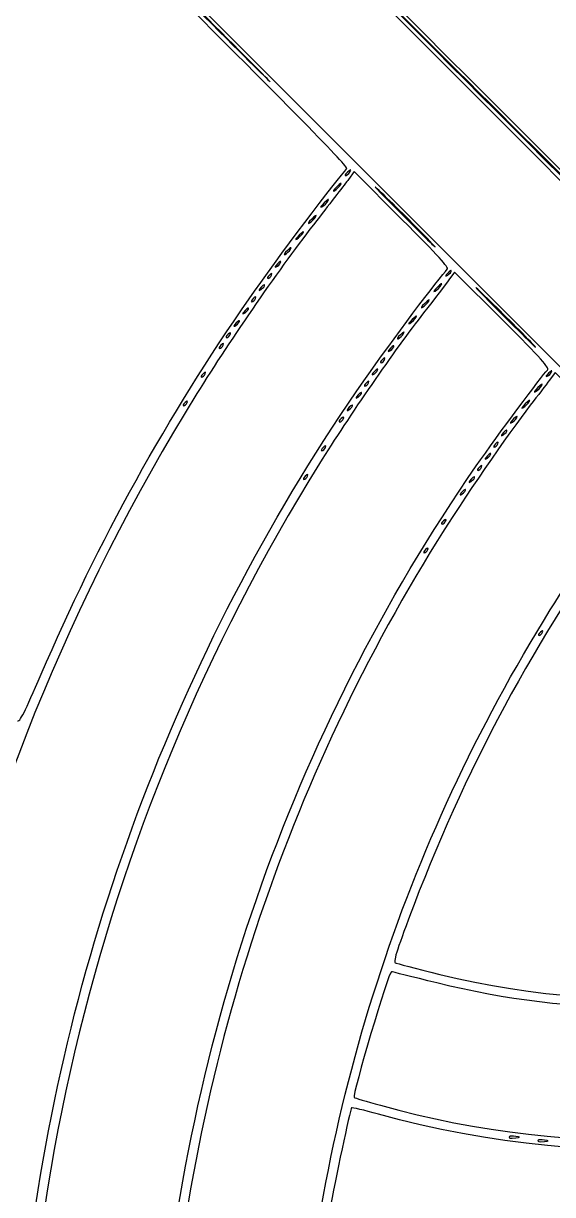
# Model space of a CAD drawing. Extents: x -1096.9 to -1063.6, y 947.9 to 977.9.
# Drawn here: x -1092.51 to -1089.2, y 964.81 to 972.14 of the extents above; entities that cross this region are included whole.
import ezdxf

# ---------------------------------------------------------------- set-up
doc = ezdxf.new("R2010")
doc.units = 0
doc.layers.add('Image', color=7, linetype='CONTINUOUS')

msp = doc.modelspace()

# ---------------------------------------------------------------- linework, layer by layer
at = {"layer": 'Image', "color": 7}
for points in [[(-1089.26675, 971.272042), (-1093.291142, 975.296413), (-1093.323077, 975.255386)], [(-1093.199199, 973.976496), (-1093.169036, 974.006656), (-1089.550251, 970.387876), (-1085.931492, 966.769096), (-1085.808857, 966.842954)], [(-1089.252198, 971.324816), (-1085.211825, 967.284462), (-1085.145811, 967.336325)], [(-1090.144082, 970.914434), (-1090.442585, 971.21295), (-1090.478171, 971.164314)], [(-1090.464439, 971.217617), (-1090.464201, 971.217596)], [(-1090.525796, 971.13307), (-1090.525664, 971.133088)], [(-1090.604351, 971.032012), (-1090.604245, 971.032033)], [(-1090.682985, 970.930965), (-1090.682853, 970.930986)], [(-1090.761566, 970.829942), (-1090.761434, 970.829936)], [(-1090.839962, 970.728649), (-1090.8402, 970.728641)], [(-1090.958416, 970.565462), (-1090.958681, 970.565464)], [(-1089.515061, 970.285683), (-1089.813591, 970.584199), (-1089.849204, 970.535611)], [(-1091.003369, 970.499049), (-1091.003131, 970.499027)], [(-1089.89704, 970.504327), (-1089.896908, 970.504346)], [(-1091.059487, 970.419499), (-1091.059752, 970.419499)], [(-1089.975648, 970.403269), (-1089.975516, 970.403291)], [(-1090.054229, 970.302225), (-1090.054097, 970.302244)], [(-1091.21665, 970.194947), (-1091.216914, 970.19495)], [(-1091.261576, 970.127581), (-1091.26184, 970.127584)], [(-1090.194987, 970.117316), (-1090.194749, 970.117292)], [(-1090.251079, 970.037769), (-1090.251344, 970.037769)], [(-1088.68255, 969.245077), (-1088.592248, 969.362473), (-1088.88874, 969.65897), (-1089.185232, 969.955465), (-1089.22095, 969.906967)], [(-1089.206954, 969.960135), (-1089.206716, 969.960111)], [(-1091.373839, 969.947943), (-1091.374103, 969.947943)], [(-1090.352124, 969.891811), (-1090.352388, 969.891811)], [(-1089.268311, 969.875606), (-1089.268179, 969.8756)], [(-1091.486128, 969.768301), (-1091.486392, 969.768301)], [(-1089.346892, 969.774527), (-1089.34676, 969.774548)], [(-1090.509339, 969.667251), (-1090.509604, 969.667254)], [(-1089.425288, 969.673255), (-1089.425526, 969.673244)], [(-1090.621602, 969.487613), (-1090.621866, 969.487613)], [(-1089.543742, 969.510073), (-1089.544007, 969.510073)], [(-1090.733864, 969.307971), (-1090.734129, 969.307971)], [(-1089.689739, 969.2977), (-1089.689501, 969.297679)], [(-1089.644813, 969.364108), (-1089.645078, 969.36411)], [(-1089.745884, 969.219084), (-1089.745646, 969.219087)], [(-1089.869365, 969.027283), (-1089.869629, 969.027283)], [(-1089.981627, 968.847641), (-1089.981892, 968.847644)], [(-1089.263072, 968.331174), (-1089.263337, 968.331174)]]:
    msp.add_lwpolyline(points, dxfattribs=at)
for points in [[(-1091.125633, 971.935186)], [(-1089.968531, 970.778075)], [(-1090.90206, 970.644985)], [(-1089.835445, 970.588877)], [(-1091.104149, 970.353067)], [(-1091.160293, 970.274502)], [(-1090.13289, 970.200948)], [(-1089.339775, 970.149333)], [(-1090.295767, 969.971337)], [(-1090.396812, 969.825398)], [(-1090.452956, 969.746806)], [(-1089.487386, 969.589594)], [(-1089.58843, 969.443668)], [(-1092.400051, 968.067284)], [(-1089.906962, 966.189674)], [(-1090.277538, 965.370151)], [(-1089.431744, 965.166329)], [(-1089.252118, 965.143874)]]:
    msp.add_lwpolyline(points, close=True, dxfattribs=at)
for points in [[(-1093.308207, 975.34952), (-1093.294978, 975.362881), (-1092.699639, 974.772276), (-1089.252198, 971.324816)], [(-1091.26692, 973.311458), (-1092.37489, 974.416274), (-1091.467607, 973.506403), (-1089.250716, 971.289523)], [(-1086.757203, 970.059261), (-1087.94849, 971.25368), (-1089.903761, 973.208959), (-1091.10227, 974.404322)], [(-1091.125633, 971.935186), (-1091.49605, 972.308878), (-1092.104856, 972.917692), (-1092.478553, 973.288106)], [(-1087.236231, 969.280767), (-1088.345127, 970.392829), (-1090.158951, 972.20664), (-1091.26692, 973.311458)], [(-1090.487564, 971.231637), (-1090.477774, 971.241454), (-1090.806466, 971.576622), (-1091.822598, 972.592741)], [(-1091.805083, 972.608661), (-1091.060969, 971.864555), (-1090.755216, 971.561491), (-1091.125633, 971.935186)], [(-1085.248973, 967.241086), (-1085.245268, 967.244711), (-1087.053351, 969.058636), (-1089.26675, 971.272042)], [(-1089.250716, 971.289523), (-1087.033825, 969.072643), (-1086.12731, 968.168704), (-1087.236231, 969.280767)], [(-1091.098963, 970.417586), (-1090.93217, 970.65714), (-1090.540269, 971.178951), (-1090.487564, 971.231637)], [(-1090.484045, 971.209235), (-1090.499391, 971.19381), (-1090.503359, 971.18492), (-1090.492511, 971.18955)], [(-1090.492511, 971.18955), (-1090.481664, 971.194154), (-1090.468964, 971.206775), (-1090.464439, 971.217617)], [(-1090.464201, 971.217596), (-1090.459703, 971.228417), (-1090.468434, 971.22466), (-1090.484045, 971.209235)], [(-1090.478171, 971.164314), (-1090.49775, 971.137568), (-1090.586783, 971.022013), (-1090.676079, 970.907531)], [(-1090.565087, 971.093771), (-1090.551593, 971.101761), (-1090.53376, 971.119436), (-1090.525796, 971.13307)], [(-1090.525664, 971.133088), (-1090.517726, 971.146714), (-1090.528839, 971.140179), (-1090.550535, 971.118562)], [(-1090.271664, 971.081232), (-1090.358844, 971.1646), (-1090.293889, 971.096393), (-1090.127042, 970.929655)], [(-1090.550535, 971.118562), (-1090.57223, 971.096946), (-1090.578686, 971.085796), (-1090.565087, 971.093771)], [(-1089.968531, 970.778075), (-1090.048064, 970.861443), (-1090.184484, 970.997862), (-1090.271664, 971.081232)], [(-1090.629116, 971.017508), (-1090.650812, 970.995891), (-1090.657267, 970.984742), (-1090.643668, 970.992716)], [(-1090.643668, 970.992716), (-1090.62991, 971.000706), (-1090.612341, 971.018381), (-1090.604351, 971.032012)], [(-1090.604245, 971.032033), (-1090.596308, 971.045659), (-1090.60742, 971.039124), (-1090.629116, 971.017508)], [(-1090.676079, 970.907531), (-1090.899044, 970.621694), (-1091.211437, 970.170129), (-1091.42575, 969.823935)], [(-1090.707724, 970.916461), (-1090.729419, 970.894844), (-1090.735875, 970.883697), (-1090.722276, 970.891669)], [(-1090.722276, 970.891669), (-1090.708782, 970.899659), (-1090.690949, 970.917334), (-1090.682985, 970.930965)], [(-1090.682853, 970.930986), (-1090.674915, 970.944612), (-1090.686028, 970.938077), (-1090.707724, 970.916461)], [(-1089.859575, 970.60186), (-1089.848727, 970.612735), (-1089.912756, 970.683117), (-1090.144082, 970.914434)], [(-1090.127042, 970.929655), (-1089.960329, 970.76292), (-1089.888997, 970.694708), (-1089.968531, 970.778075)], [(-1090.761434, 970.829936), (-1090.753496, 970.843563), (-1090.764609, 970.837027), (-1090.786305, 970.815437)], [(-1090.786305, 970.815437), (-1090.808001, 970.793821), (-1090.814456, 970.782671), (-1090.800857, 970.790646)], [(-1090.800857, 970.790646), (-1090.787099, 970.798636), (-1090.769557, 970.81631), (-1090.761566, 970.829942)], [(-1090.859515, 970.720412), (-1090.8783, 970.702103), (-1090.884915, 970.69085), (-1090.874067, 970.695383)], [(-1090.874067, 970.695383), (-1090.863484, 970.699907), (-1090.848138, 970.714882), (-1090.839962, 970.728649)], [(-1090.8402, 970.728641), (-1090.832263, 970.742399), (-1090.8402, 970.738695), (-1090.859515, 970.720412)], [(-1090.921666, 970.636627), (-1090.937011, 970.621175), (-1090.94098, 970.612311), (-1090.930132, 970.616915)], [(-1090.930132, 970.616915), (-1090.919284, 970.621519), (-1090.906584, 970.63414), (-1090.90206, 970.644985)], [(-1090.902086, 970.644987), (-1090.897589, 970.655809), (-1090.90632, 970.652052), (-1090.921666, 970.636627)], [(-1090.972175, 970.565462), (-1090.98461, 970.554111), (-1090.988579, 970.544824), (-1090.980906, 970.544824)], [(-1090.980906, 970.544824), (-1090.973498, 970.544824), (-1090.963443, 970.554111), (-1090.958416, 970.565462)], [(-1090.958681, 970.565464), (-1090.953389, 970.578006), (-1090.958681, 970.578006), (-1090.972175, 970.565462)], [(-1090.371782, 969.918341), (-1090.215149, 970.142774), (-1089.906036, 970.555235), (-1089.859575, 970.60186)], [(-1089.855051, 970.580493), (-1089.870397, 970.565041), (-1089.874365, 970.556177), (-1089.863517, 970.560808)], [(-1089.863517, 970.560808), (-1089.85267, 970.565411), (-1089.83997, 970.578058), (-1089.835445, 970.588877)], [(-1089.835472, 970.588853), (-1089.830974, 970.599675), (-1089.839705, 970.595918), (-1089.855051, 970.580493)], [(-1091.022975, 970.490667), (-1091.03832, 970.475215), (-1091.042025, 970.466351), (-1091.031441, 970.470982)], [(-1091.031441, 970.470982), (-1091.020593, 970.475585), (-1091.007893, 970.488206), (-1091.003369, 970.499049)], [(-1091.003131, 970.499027), (-1090.998633, 970.509875), (-1091.007364, 970.506092), (-1091.022975, 970.490667)], [(-1089.849204, 970.535611), (-1089.868783, 970.508888), (-1089.940141, 970.416036), (-1090.007768, 970.329276)], [(-1089.921779, 970.48982), (-1089.943475, 970.468203), (-1089.94993, 970.457054), (-1089.936331, 970.465028)], [(-1089.936331, 970.465028), (-1089.922573, 970.473019), (-1089.905031, 970.490693), (-1089.89704, 970.504327)], [(-1089.896908, 970.504346), (-1089.88897, 970.517972), (-1089.900083, 970.511436), (-1089.921779, 970.48982)], [(-1089.642908, 970.45249), (-1089.730115, 970.535857), (-1089.665133, 970.46765), (-1089.498313, 970.30091)], [(-1092.400051, 968.067284), (-1092.043287, 968.899923), (-1091.60728, 969.687534), (-1091.098963, 970.417586)], [(-1091.073245, 970.419499), (-1091.085681, 970.408148), (-1091.08965, 970.398861), (-1091.081977, 970.398861)], [(-1091.081977, 970.398861), (-1091.074568, 970.398861), (-1091.064514, 970.408148), (-1091.059487, 970.419499)], [(-1091.059752, 970.419499), (-1091.05446, 970.43204), (-1091.059752, 970.43204), (-1091.073245, 970.419499)], [(-1090.014939, 970.363973), (-1090.00118, 970.371964), (-1089.983612, 970.389638), (-1089.975648, 970.403269)], [(-1089.975516, 970.403291), (-1089.967578, 970.416917), (-1089.978691, 970.410381), (-1090.000386, 970.388765)], [(-1089.339775, 970.149333), (-1089.419309, 970.2327), (-1089.555728, 970.36912), (-1089.642908, 970.45249)], [(-1091.123754, 970.344709), (-1091.1391, 970.329257), (-1091.143069, 970.320394), (-1091.132221, 970.324998)], [(-1091.132221, 970.324998), (-1091.121373, 970.329601), (-1091.108673, 970.342222), (-1091.104149, 970.353067)], [(-1091.104175, 970.35307), (-1091.099677, 970.363891), (-1091.108409, 970.360134), (-1091.123754, 970.344709)], [(-1090.007768, 970.329276), (-1090.187606, 970.098506), (-1090.477086, 969.679457), (-1090.659146, 969.386362)], [(-1090.000386, 970.388765), (-1090.022082, 970.367148), (-1090.028538, 970.355999), (-1090.014939, 970.363973)], [(-1091.179899, 970.266117), (-1091.195245, 970.250666), (-1091.199214, 970.241802), (-1091.188366, 970.246432)], [(-1091.188366, 970.246432), (-1091.177518, 970.251036), (-1091.164818, 970.263657), (-1091.160293, 970.274502)], [(-1091.16032, 970.274478), (-1091.155822, 970.2853), (-1091.164553, 970.281543), (-1091.179899, 970.266117)], [(-1090.078968, 970.287718), (-1090.100664, 970.266101), (-1090.107119, 970.254952), (-1090.09352, 970.262926)], [(-1090.09352, 970.262926), (-1090.080026, 970.270917), (-1090.06222, 970.288591), (-1090.054229, 970.302225)], [(-1090.054097, 970.302244), (-1090.046159, 970.31587), (-1090.057272, 970.309334), (-1090.078968, 970.287718)], [(-1089.232169, 969.971546), (-1089.219204, 969.984484), (-1089.26757, 970.038189), (-1089.515061, 970.285683)], [(-1089.498313, 970.30091), (-1089.331573, 970.134178), (-1089.260241, 970.065965), (-1089.339775, 970.149333)], [(-1091.230408, 970.194947), (-1091.242843, 970.183596), (-1091.246812, 970.17431), (-1091.239139, 970.17431)], [(-1091.239139, 970.17431), (-1091.231731, 970.17431), (-1091.221677, 970.183596), (-1091.21665, 970.194947)], [(-1091.216914, 970.19495), (-1091.211622, 970.207491), (-1091.216914, 970.207491), (-1091.230408, 970.194947)], [(-1090.152178, 970.192711), (-1090.170963, 970.174402), (-1090.177578, 970.163147), (-1090.166995, 970.167682)], [(-1090.166995, 970.167682), (-1090.156411, 970.172206), (-1090.141065, 970.187182), (-1090.13289, 970.200948)], [(-1090.132863, 970.20094), (-1090.124926, 970.214698), (-1090.132863, 970.210994), (-1090.152178, 970.192711)], [(-1091.275334, 970.127581), (-1091.287505, 970.116231), (-1091.291738, 970.106944), (-1091.284065, 970.106944)], [(-1091.284065, 970.106944), (-1091.276657, 970.106944), (-1091.266603, 970.116231), (-1091.261576, 970.127581)], [(-1091.26184, 970.127584), (-1091.256549, 970.140125), (-1091.26184, 970.140125), (-1091.275334, 970.127581)], [(-1090.214593, 970.108931), (-1090.229939, 970.093506), (-1090.233643, 970.084642), (-1090.22306, 970.089246)], [(-1090.22306, 970.089246), (-1090.212212, 970.09385), (-1090.199512, 970.10647), (-1090.194987, 970.117316)], [(-1090.194749, 970.117292), (-1090.190251, 970.128113), (-1090.198983, 970.124356), (-1090.214593, 970.108931)], [(-1090.264838, 970.037769), (-1090.277273, 970.026418), (-1090.281242, 970.017131), (-1090.273569, 970.017131)], [(-1090.273569, 970.017131), (-1090.26616, 970.017131), (-1090.256106, 970.026418), (-1090.251079, 970.037769)], [(-1090.251344, 970.037769), (-1090.246052, 970.05031), (-1090.251344, 970.05031), (-1090.264838, 970.037769)], [(-1091.374103, 969.947943), (-1091.368811, 969.960484), (-1091.374103, 969.960484), (-1091.387597, 969.947943)], [(-1090.315373, 969.962979), (-1090.330719, 969.947527), (-1090.334687, 969.938664), (-1090.32384, 969.943267)], [(-1090.32384, 969.943267), (-1090.312992, 969.947871), (-1090.300292, 969.960492), (-1090.295767, 969.971337)], [(-1090.295794, 969.97134), (-1090.291296, 969.982161), (-1090.300027, 969.978404), (-1090.315373, 969.962979)], [(-1089.678309, 969.371074), (-1089.54144, 969.568887), (-1089.271486, 969.932237), (-1089.232169, 969.971546)], [(-1089.235026, 969.932065), (-1089.224178, 969.936669), (-1089.211478, 969.949316), (-1089.206954, 969.960135)], [(-1089.206716, 969.960111), (-1089.202218, 969.970932), (-1089.210949, 969.967175), (-1089.22656, 969.95175)], [(-1092.485406, 964.37478), (-1092.242889, 966.370249), (-1091.514147, 968.281629), (-1090.371782, 969.918341)], [(-1091.387597, 969.947943), (-1091.400032, 969.936592), (-1091.404001, 969.927305), (-1091.396328, 969.927305)], [(-1091.396328, 969.927305), (-1091.38892, 969.927305), (-1091.378866, 969.936592), (-1091.373839, 969.947943)], [(-1090.365882, 969.891811), (-1090.378317, 969.880461), (-1090.382286, 969.871174), (-1090.374613, 969.871174)], [(-1090.374613, 969.871174), (-1090.367205, 969.871174), (-1090.357151, 969.880461), (-1090.352124, 969.891811)], [(-1090.352388, 969.891811), (-1090.347096, 969.904353), (-1090.352388, 969.904353), (-1090.365882, 969.891811)], [(-1089.22095, 969.906967), (-1089.24053, 969.880294), (-1089.294214, 969.810142), (-1089.340119, 969.751077)], [(-1089.268179, 969.8756), (-1089.260241, 969.889226), (-1089.271354, 969.882691), (-1089.293049, 969.861101)], [(-1089.22656, 969.95175), (-1089.241905, 969.936298), (-1089.24561, 969.927435), (-1089.235026, 969.932065)], [(-1091.42575, 969.823935), (-1093.010392, 967.263996), (-1093.666956, 964.261237), (-1093.302095, 961.242447)], [(-1090.416417, 969.817014), (-1090.431763, 969.801562), (-1090.435732, 969.792698), (-1090.424884, 969.797329)], [(-1090.424884, 969.797329), (-1090.414036, 969.801932), (-1090.401336, 969.814579), (-1090.396812, 969.825398)], [(-1090.396838, 969.825374), (-1090.39234, 969.836196), (-1090.401071, 969.832439), (-1090.416417, 969.817014)], [(-1089.293049, 969.861101), (-1089.314745, 969.839485), (-1089.321201, 969.828335), (-1089.307601, 969.83631)], [(-1089.307601, 969.83631), (-1089.294108, 969.8443), (-1089.276275, 969.861974), (-1089.268311, 969.875606)], [(-1091.499886, 969.768301), (-1091.512321, 969.756951), (-1091.51629, 969.747664), (-1091.508617, 969.747664)], [(-1091.508617, 969.747664), (-1091.501209, 969.747664), (-1091.491155, 969.756951), (-1091.486128, 969.768301)], [(-1091.486392, 969.768301), (-1091.481101, 969.780842), (-1091.486392, 969.780842), (-1091.499886, 969.768301)], [(-1090.472562, 969.738422), (-1090.487908, 969.722997), (-1090.491876, 969.714133), (-1090.481029, 969.718737)], [(-1090.481029, 969.718737), (-1090.470181, 969.72334), (-1090.457481, 969.735961), (-1090.452956, 969.746806)], [(-1090.452983, 969.746783), (-1090.448485, 969.757604), (-1090.457216, 969.753847), (-1090.472562, 969.738422)], [(-1089.340119, 969.751077), (-1089.47876, 969.572721), (-1089.765119, 969.155402), (-1089.920403, 968.905453)], [(-1089.371631, 969.760022), (-1089.393326, 969.738406), (-1089.399782, 969.727259), (-1089.386183, 969.735231)], [(-1089.386183, 969.735231), (-1089.372424, 969.743221), (-1089.354883, 969.760895), (-1089.346892, 969.774527)], [(-1089.34676, 969.774548), (-1089.338822, 969.788174), (-1089.349935, 969.781639), (-1089.371631, 969.760022)], [(-1090.523097, 969.667251), (-1090.535533, 969.655901), (-1090.539501, 969.646614), (-1090.531829, 969.646614)], [(-1090.531829, 969.646614), (-1090.52442, 969.646614), (-1090.514366, 969.655901), (-1090.509339, 969.667251)], [(-1090.509604, 969.667254), (-1090.504312, 969.679795), (-1090.509604, 969.679795), (-1090.523097, 969.667251)], [(-1089.444841, 969.665016), (-1089.463626, 969.646707), (-1089.470241, 969.635451), (-1089.459393, 969.639986)], [(-1089.459393, 969.639986), (-1089.44881, 969.644511), (-1089.433464, 969.659486), (-1089.425288, 969.673255)], [(-1089.425526, 969.673244), (-1089.417589, 969.687003), (-1089.425526, 969.683298), (-1089.444841, 969.665016)], [(-1089.515458, 969.561524), (-1089.50461, 969.566128), (-1089.49191, 969.578748), (-1089.487386, 969.589594)], [(-1089.487412, 969.589596), (-1089.482914, 969.600444), (-1089.491646, 969.596661), (-1089.506991, 969.581235)], [(-1089.544007, 969.510073), (-1089.538715, 969.522614), (-1089.544007, 969.522614), (-1089.5575, 969.510073)], [(-1089.506991, 969.581235), (-1089.522337, 969.565784), (-1089.526306, 969.55692), (-1089.515458, 969.561524)], [(-1090.63536, 969.487613), (-1090.647795, 969.476262), (-1090.651764, 969.466975), (-1090.644091, 969.466975)], [(-1090.644091, 969.466975), (-1090.636683, 969.466975), (-1090.626629, 969.476262), (-1090.621602, 969.487613)], [(-1090.621866, 969.487613), (-1090.616575, 969.500154), (-1090.621866, 969.500154), (-1090.63536, 969.487613)], [(-1089.616503, 969.415598), (-1089.605655, 969.420202), (-1089.592955, 969.432823), (-1089.58843, 969.443668)], [(-1089.588457, 969.443644), (-1089.583959, 969.454466), (-1089.59269, 969.450709), (-1089.608036, 969.435283)], [(-1089.5575, 969.510073), (-1089.569936, 969.498722), (-1089.573905, 969.489436), (-1089.566232, 969.489436)], [(-1089.566232, 969.489436), (-1089.558823, 969.489436), (-1089.548769, 969.498722), (-1089.543742, 969.510073)], [(-1090.659146, 969.386362), (-1092.089193, 967.084132), (-1092.712392, 964.430764), (-1092.46498, 961.697573)], [(-1091.670066, 963.638294), (-1091.521979, 965.726881), (-1090.838401, 967.694383), (-1089.678309, 969.371074)], [(-1089.645078, 969.36411), (-1089.639786, 969.376652), (-1089.645078, 969.376652), (-1089.658571, 969.364108)], [(-1089.608036, 969.435283), (-1089.623382, 969.419832), (-1089.62735, 969.410968), (-1089.616503, 969.415598)], [(-1090.747623, 969.307971), (-1090.760058, 969.29662), (-1090.764027, 969.287334), (-1090.756354, 969.287334)], [(-1090.756354, 969.287334), (-1090.748946, 969.287334), (-1090.738891, 969.29662), (-1090.733864, 969.307971)], [(-1090.734129, 969.307971), (-1090.728837, 969.320512), (-1090.734129, 969.320512), (-1090.747623, 969.307971)], [(-1089.717811, 969.269633), (-1089.706964, 969.274237), (-1089.694264, 969.286857), (-1089.689739, 969.2977)], [(-1089.689501, 969.297679), (-1089.685003, 969.308527), (-1089.693734, 969.304743), (-1089.709345, 969.289318)], [(-1089.658571, 969.364108), (-1089.671007, 969.352757), (-1089.674975, 969.34347), (-1089.667303, 969.34347)], [(-1089.667303, 969.34347), (-1089.659894, 969.34347), (-1089.64984, 969.352757), (-1089.644813, 969.364108)], [(-1089.745646, 969.219087), (-1089.741148, 969.229908), (-1089.749879, 969.226151), (-1089.765489, 969.210726)], [(-1089.709345, 969.289318), (-1089.724691, 969.273893), (-1089.728659, 969.265003), (-1089.717811, 969.269633)], [(-1089.215341, 968.469853), (-1089.072281, 968.699604), (-1088.8218, 969.064065), (-1088.68255, 969.245077)], [(-1088.675036, 969.169951), (-1089.255955, 968.384694), (-1089.720643, 967.536038), (-1090.067353, 966.627155)], [(-1089.765489, 969.210726), (-1089.780835, 969.195274), (-1089.784539, 969.186411), (-1089.773956, 969.191015)], [(-1089.773956, 969.191015), (-1089.763108, 969.195618), (-1089.750408, 969.208239), (-1089.745884, 969.219084)], [(-1089.883123, 969.027283), (-1089.895559, 969.015932), (-1089.899527, 969.006645), (-1089.891854, 969.006645)], [(-1089.891854, 969.006645), (-1089.884446, 969.006645), (-1089.874392, 969.015932), (-1089.869365, 969.027283)], [(-1089.869629, 969.027283), (-1089.864338, 969.039824), (-1089.869629, 969.039824), (-1089.883123, 969.027283)], [(-1089.920403, 968.905453), (-1090.904812, 967.320871), (-1091.479407, 965.530404), (-1091.614318, 963.627071)], [(-1089.981892, 968.847644), (-1089.9766, 968.860185), (-1089.981892, 968.860185), (-1089.995386, 968.847641)], [(-1089.995386, 968.847641), (-1090.007821, 968.83629), (-1090.01179, 968.827004), (-1090.004117, 968.827004)], [(-1090.004117, 968.827004), (-1089.996709, 968.827004), (-1089.986655, 968.83629), (-1089.981627, 968.847641)], [(-1090.789242, 963.588243), (-1090.663353, 965.351074), (-1090.132996, 966.99606), (-1089.215341, 968.469853)], [(-1089.263337, 968.331174), (-1089.258045, 968.343716), (-1089.263337, 968.343716), (-1089.27683, 968.331174)], [(-1089.27683, 968.331174), (-1089.289266, 968.319824), (-1089.293235, 968.310537), (-1089.285562, 968.310537)], [(-1089.285562, 968.310537), (-1089.278153, 968.310537), (-1089.268099, 968.319824), (-1089.263072, 968.331174)], [(-1092.548694, 967.776592), (-1092.537053, 967.761749), (-1092.500011, 967.83402), (-1092.400051, 968.067284)], [(-1090.067353, 966.627155), (-1090.170646, 966.356375), (-1090.19721, 966.274235), (-1090.185357, 966.262368)], [(-1089.906962, 966.189674), (-1088.735599, 965.902596), (-1087.500683, 966.016166), (-1086.427003, 966.509706)], [(-1090.185357, 966.262368), (-1090.182182, 966.259114), (-1090.056822, 966.226401), (-1089.906962, 966.189674)], [(-1090.209328, 966.206218), (-1090.225203, 966.208944), (-1090.455681, 965.432479), (-1090.442743, 965.419541)], [(-1089.924478, 966.135974), (-1090.07783, 966.17404), (-1090.206021, 966.205652), (-1090.209328, 966.206218)], [(-1088.621907, 965.978854), (-1089.081092, 965.978854), (-1089.490376, 966.028225), (-1089.924478, 966.135974)], [(-1086.091512, 965.627612), (-1087.41046, 965.040078), (-1088.900223, 964.929027), (-1090.290158, 965.314633)], [(-1090.277617, 965.370151), (-1089.062253, 965.032876), (-1087.753756, 965.078474), (-1086.565777, 965.499503)], [(-1090.442743, 965.419541), (-1090.440098, 965.416842), (-1090.365697, 965.394617), (-1090.277538, 965.370151)], [(-1090.458169, 965.354342), (-1090.467164, 965.345267), (-1090.563843, 964.891432), (-1090.594191, 964.715373)], [(-1090.290158, 965.314633), (-1090.379587, 965.339451), (-1090.455179, 965.357313), (-1090.458169, 965.354342)], [(-1089.471035, 965.174822), (-1089.480295, 965.165588), (-1089.465214, 965.162307), (-1089.431744, 965.166329)], [(-1089.431744, 965.174822), (-1089.451059, 965.177204), (-1089.468706, 965.177204), (-1089.471035, 965.174822)], [(-1089.431744, 965.166329), (-1089.399968, 965.170166), (-1089.399968, 965.170959), (-1089.431744, 965.174822)], [(-1089.291409, 965.152367), (-1089.300669, 965.143133), (-1089.285588, 965.139852), (-1089.252118, 965.143874)], [(-1089.252118, 965.152367), (-1089.271433, 965.154748), (-1089.289081, 965.154748), (-1089.291409, 965.152367)], [(-1089.252118, 965.143874), (-1089.220342, 965.14771), (-1089.220342, 965.148504), (-1089.252118, 965.152367)], [(-1090.363818, 963.574564), (-1088.040882, 963.055502), (-1085.63156, 963.594699), (-1083.755558, 965.053482)]]:
    msp.add_open_spline(points, degree=3, dxfattribs=at)

doc.saveas('drawing.dxf')
